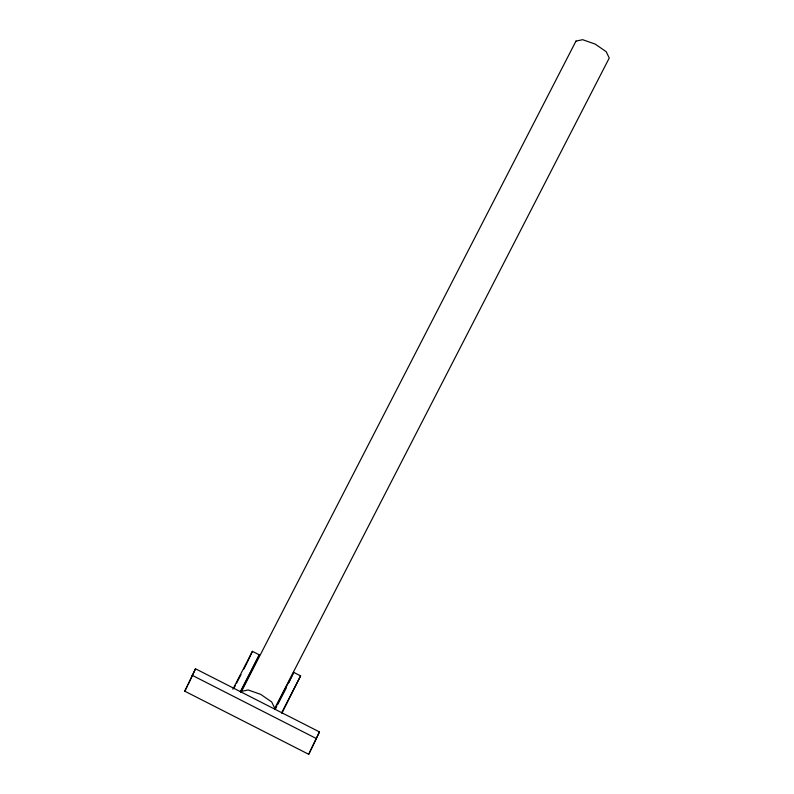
<?xml version="1.0" encoding="UTF-8"?>
<svg xmlns="http://www.w3.org/2000/svg" width="794" height="794" viewBox="0 0 794 794"><rect width="100%" height="100%" fill="white"/><g stroke="black" fill="none" stroke-linecap="round" stroke-linejoin="round"><path stroke-width="1.19" d="M184.754 691.177L195.513 668.786L319.466 731.919L308.717 754.3L184.754 691.177L187.543 685.758M188.099 684.676L195.513 668.786M247.589 661.64L252.393 651.328L259.281 654.842L240.612 692.189M288.907 682.681L293.711 672.369L300.598 675.883L281.93 713.23M308.717 754.3L319.466 731.919M232.88 689.261L252.393 651.328M234.28 687.604L235.401 685.43M236.513 683.267L240.969 674.592M243.758 669.173L247.103 662.672M240.324 691.683L259.281 654.842M274.764 709.221L293.711 672.369M275.607 708.645L276.719 706.481M277.831 704.308L286.197 688.051M281.652 712.724L300.598 675.883M192.168 675.297L316.121 738.42M575.978 41.09L241.505 691.376L248.185 689.976L260.69 694.363L271.697 701.956L274.764 708.308L609.246 58.031L606.179 51.679L595.163 44.087L582.657 39.7L575.978 41.09"/></g></svg>
